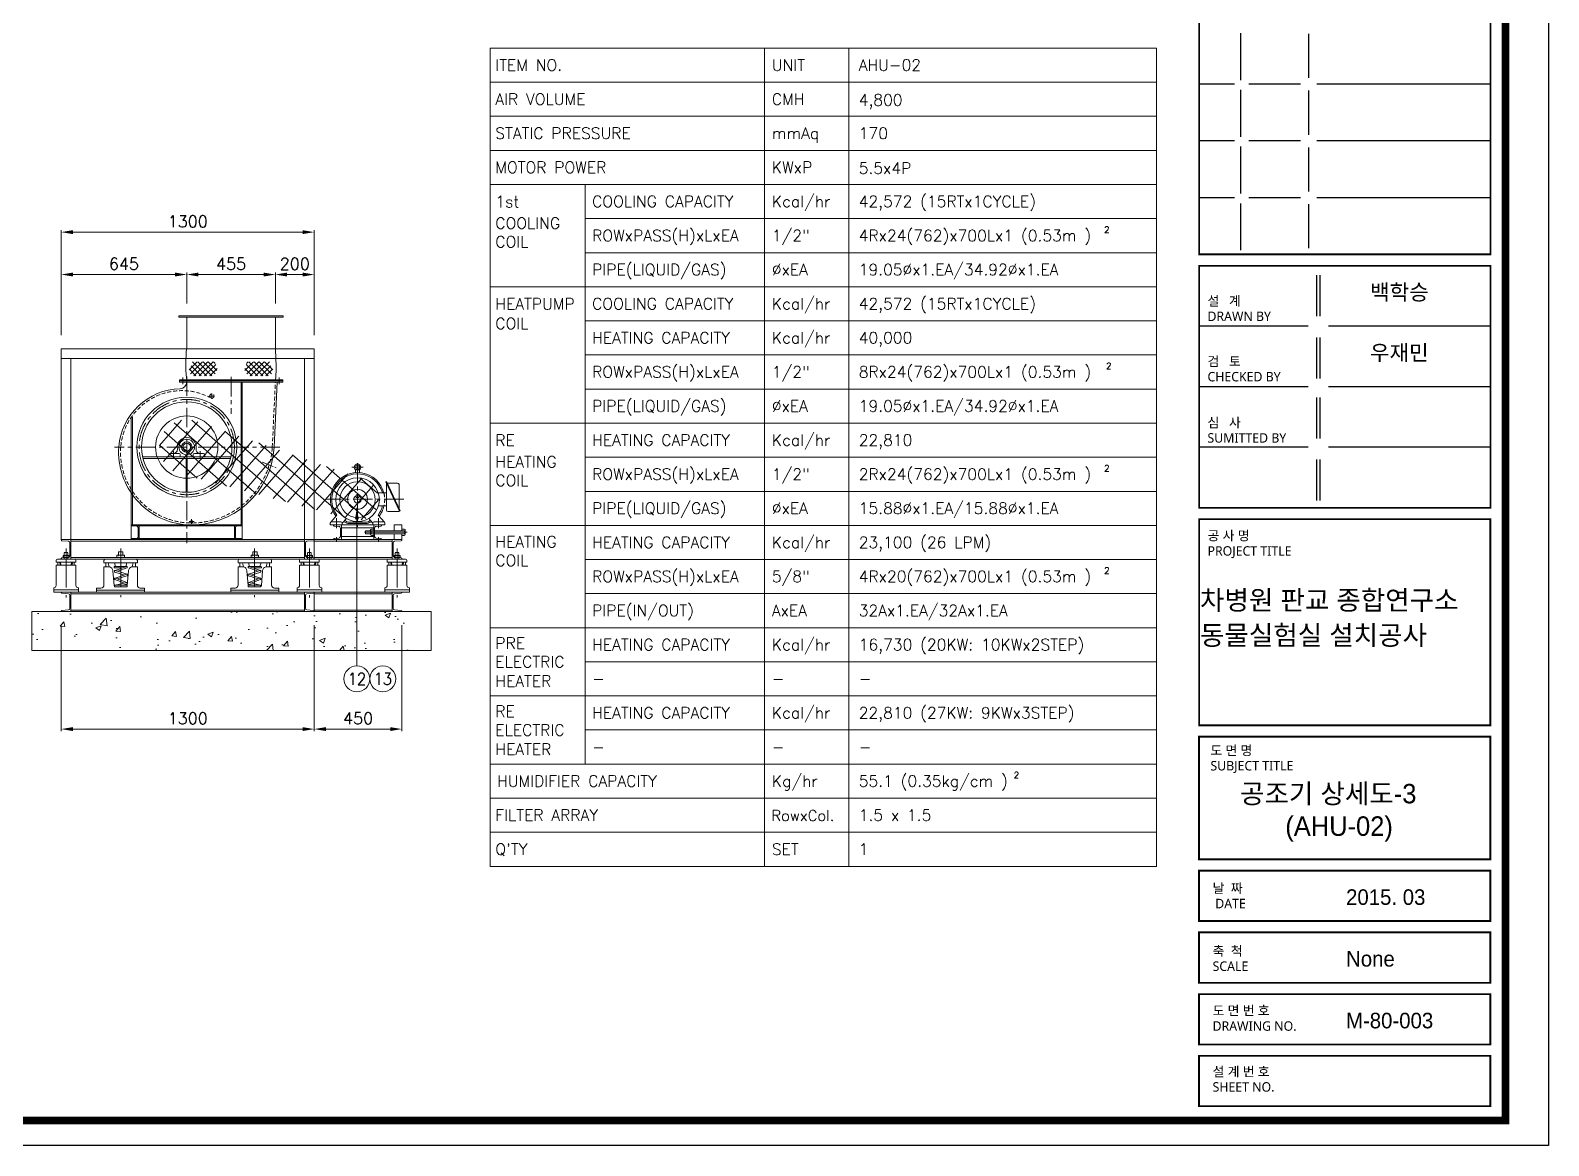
# Model space of a CAD drawing. Extents: x 160 to 16016, y -254 to 11002.
# Drawn here: x 8219 to 16016, y -254 to 5475 of the extents above; entities that cross this region are included whole.
import ezdxf
from ezdxf.enums import TextEntityAlignment as Align

# ---------------------------------------------------------------- set-up
doc = ezdxf.new("R2010")
doc.units = 0
doc.header["$LTSCALE"] = 80
doc.header["$MEASUREMENT"] = 0
for name, pattern in [('CEN', [26, 20, -2, 2, -2]), ('CENTER', [2, 1.25, -0.25, 0.25, -0.25]), ('CENTER2', [1.125, 0.75, -0.125, 0.125, -0.125]), ('CENTERX2', [4, 2.5, -0.5, 0.5, -0.5]), ('HIDDEN', [0.375, 0.25, -0.125]), ('HIDDENX2', [0.75, 0.5, -0.25])]:
    doc.linetypes.add(name, pattern=pattern)
doc.layers.get('0').update_dxf_attribs({"linetype": 'CONTINUOUS', "lineweight": 18})
doc.layers.get('DEFPOINTS').update_dxf_attribs({"linetype": 'CONTINUOUS', "lineweight": 18})
for name, color, linetype, lineweight in [('12', 1, 'CENTER', 18), ('2', 2, 'HIDDENX2', 18), ('3', 2, 'CONTINUOUS', 18), ('ACT', 7, 'CONTINUOUS', 18), ('BASE', 7, 'CONTINUOUS', 18), ('CEN', 1, 'CEN', 18), ('LIN', 2, 'CONTINUOUS', 18)]:
    doc.layers.add(name, color=color, linetype=linetype, lineweight=lineweight)
doc.layers.add('FORM', color=7, linetype='CONTINUOUS')
doc.styles.add('GHD', font='')
doc.styles.add('GHS', font='romans', dxfattribs={"bigfont": 'ghs'})
doc.styles.add('GSC', font='romans.shx', dxfattribs={"width": 0.8, "height": 4, "bigfont": 'ghs.shx'})
doc.styles.get("Standard").update_dxf_attribs({"font": 'txt.shx', "bigfont": '2hs.shx'})
doc.styles.add('STYLE1', font='malgun.ttf', dxfattribs={"height": 2.5})
doc.styles.get('GHD').set_extended_font_data('Dotum')
doc.dimstyles.get("Standard").update_dxf_attribs({"dimscale": 0, "dimtxt": 60, "dimasz": 60, "dimexe": 10, "dimexo": 70, "dimgap": 25, "dimtad": 1, "dimdec": 0, "dimlfac": -1, "dimzin": 0, "dimdsep": 46, "dimtxsty": 'Standard', "dimcen": 0, "dimclrd": 1, "dimclre": 1, "dimadec": 0, "dimazin": 0, "dimtfac": 1, "dimtdec": 0, "dimtix": 1, "dimtmove": 1, "dimatfit": 2, "dimfxl": 0, "dimtolj": 1, "dimtzin": 0, "dimlwd": 5, "dimlwe": 5, "dimarcsym": 0})

# ---------------------------------------------------------------- blocks, each defined once
blk = doc.blocks.new('SPRING MOUNT(def 50 FRONT)')
at = {"lineweight": 15}
for p, q in [((129.9, 238.5), (129.9, 222.3)), ((129.9, 238.5), (152, 238.5)), ((152, 238.5), (152, 222.3)), ((55.9, 181.7), (55.9, 193.7)), ((55.9, 181.7), (55.9, 193.7)), ((55.9, 181.7), (227.4, 181.7)), ((55.9, 68.1), (55.9, 162.1)), ((55.9, 162.1), (85.5, 162.1)), ((63.8, 201.7), (219.5, 201.7)), ((65.5, 181.7), (65.5, 162.1)), ((78.2, 181.7), (83.3, 162.1)), ((107.6, 160.5), (107.6, 158.7)), ((109.3, 181.7), (115.5, 163.7)), ((110.8, 163.7), (172.5, 163.7)), ((172.5, 163.7), (112.9, 142.3)), ((122.7, 222.2), (160.6, 222.2)), ((122.7, 222.2), (122.7, 209.6)), ((123.3, 209.6), (161.2, 209.6)), ((160.6, 222.2), (160.6, 209.6)), ((174, 181.7), (167.9, 163.7)), ((175.7, 160.5), (175.7, 158.7)), ((227.4, 162.1), (197.8, 162.1)), ((227.4, 162.1), (197.8, 162.1)), ((205.1, 181.7), (200.1, 162.1)), ((217.8, 181.7), (217.8, 162.1)), ((227.4, 181.7), (227.4, 193.7)), ((227.4, 181.7), (227.4, 193.7)), ((227.4, 68.1), (227.4, 162.1)), ((101.3, 140.9), (107.6, 64.8)), ((110, 140.3), (109.5, 138.8)), ((110, 140.2), (109.5, 138.8)), ((110.6, 102.1), (110.1, 100.6)), ((110.6, 102), (110.1, 100.5)), ((110.8, 155.5), (149.8, 155.5)), ((160.8, 119.4), (111.1, 134.9)), ((161, 77.7), (111.9, 96.5)), ((173.6, 123.4), (112.9, 104.1)), ((172.7, 80.4), (112.9, 66.5)), ((174.3, 123.3), (113.9, 142.2)), ((172.8, 80.4), (114.4, 104)), ((173.6, 115), (124.3, 100)), ((172.5, 155.5), (126.2, 138.4)), ((182.1, 140.9), (175.7, 64.8)), ((176.5, 120), (176.4, 118.2)), ((39, 52.3), (17.6, 52.3)), ((17.6, 31.7), (17.6, 52.3)), ((263.5, 42), (17.6, 42)), ((263.5, 31.7), (17.6, 31.7)), ((110.6, 64.5), (110.1, 63)), ((112, 59), (141.7, 59)), ((114.9, 58.5), (141.7, 58.5)), ((173, 58.5), (115.3, 58.5)), ((116, 67.1), (141.7, 67.1)), ((172.5, 67.1), (141.7, 67.1)), ((172.5, 59), (141.7, 59)), ((172.5, 58.5), (141.7, 58.5)), ((172.4, 72.2), (151.4, 67.1)), ((175.7, 77.3), (175.7, 75.4)), ((175.7, 64), (175.7, 62.1)), ((175.7, 63.5), (175.7, 61.7)), ((263.7, 52.3), (242.4, 52.3)), ((263.7, 52.3), (263.7, 31.7))]:
    blk.add_line(p, q, dxfattribs=at)
for centre, radius, start, end in [((63.8, 193.7), 7.9, 90, 180), ((77.6, 139.8), 23.7, 2.75934, 70.39223), ((110.8, 160.5), 3.16, 90, 180), ((110.8, 158.7), 3.16, 180, 270), ((126.6, 217.7), 4.47, 27.88546, 152.11454), ((126.6, 214), 4.47, 207.88546, 332.11454), ((141.7, 195.2), 27, 65.81049, 114.18951), ((141.7, 236.6), 27, 245.81049, 294.18951), ((156.7, 217.7), 4.48, 28.03124, 151.96876), ((156.7, 214), 4.48, 208.03124, 331.96876), ((172.5, 160.5), 3.16, 0, 90), ((172.5, 158.7), 3.16, 270, 0), ((205.7, 139.8), 23.7, 109.60777, 177.24066), ((219.5, 193.7), 7.9, 0, 90), ((219.5, 193.7), 7.9, 0, 90), ((112.5, 137.7), 3.16, 160.76043, 250.76043), ((112.5, 137.8), 3.16, 160.76043, 250.76043), ((113.1, 99.5), 3.16, 160.76043, 250.76043), ((113.1, 99.5), 3.16, 160.76043, 250.76043), ((113, 139.3), 3.2, 73.0374, 160.65399), ((113, 139.2), 3.2, 73.0374, 160.65399), ((113.6, 101), 3.2, 73.0374, 160.65399), ((113.6, 100.9), 3.2, 73.0374, 160.65399), ((112.6, 137.7), 3.17, 247.29391, 261.59099), ((112.6, 137.8), 3.17, 247.29391, 261.59099), ((113.2, 99.5), 3.17, 247.29391, 261.59099), ((113.2, 99.4), 3.17, 247.29391, 261.59099), ((172.6, 77.3), 3.16, 0, 90), ((173.2, 118.2), 3.16, 270, 0), ((173.4, 120.3), 3.16, 355.89178, 85.89178), ((40.1, 68.1), 15.8, 270, 0), ((115.3, 66.4), 7.9, 191.71938, 270), ((113.1, 61.9), 3.16, 160.76043, 250.76043), ((113.6, 63.4), 3.2, 98.94451, 160.65399), ((113.2, 61.9), 3.17, 247.29391, 248.27552), ((172.6, 75.4), 3.16, 266.44687, 0), ((172.5, 64), 3.16, 0, 90), ((172.5, 62.1), 3.16, 270, 0), ((172.5, 61.7), 3.16, 270, 0), ((243.2, 68.1), 15.8, 180, 270)]:
    blk.add_arc(centre, radius, start, end, dxfattribs=at)
at = {"layer": '12', "lineweight": 15}
for p, q in [((17.6, 52.3), (17.6, 52.3)), ((263.7, 52.3), (263.7, 52.3))]:
    blk.add_line(p, q, dxfattribs=at)
at = {"layer": '3', "linetype": 'CENTERX2', "lineweight": 15}
blk.add_line((142.3, 256.5), (142.3, 5.2), dxfattribs=at)
blk = doc.blocks.new('SPRING MOUNT(def 50 SIDE)')
at = {"lineweight": 15}
for p, q in [((87.8, 236.1), (69.8, 236.1)), ((69.8, 234.6), (69.8, 202.7)), ((87.8, 234.6), (87.8, 202.7)), ((28.3, 186.5), (28.3, 196.3)), ((129.2, 186.5), (28.3, 186.5)), ((129.2, 170.6), (28.3, 170.6)), ((28.3, 170.6), (48.1, 170.6)), ((28.3, 67.4), (28.3, 170.6)), ((122.8, 202.7), (34.7, 202.7)), ((36.1, 186.5), (36.1, 170.6)), ((44.6, 186.5), (49.6, 171.8)), ((49.2, 186.5), (54.1, 171.9)), ((94.2, 220.9), (63.3, 220.9)), ((63.3, 220.9), (63.3, 210.6)), ((94.2, 210.6), (63.3, 210.6)), ((94.2, 220.9), (94.2, 210.6)), ((108.4, 186.5), (103.4, 171.9)), ((113, 186.5), (107.9, 171.8)), ((121.4, 186.5), (121.4, 170.6)), ((129.2, 186.5), (129.2, 196.3)), ((129.2, 67.4), (129.2, 170.6)), ((15.4, 54.6), (15.4, 32.7)), ((15.4, 43.7), (142.1, 43.7)), ((15.4, 32.7), (142.1, 32.7)), ((142.1, 32.7), (142.1, 54.6))]:
    blk.add_line(p, q, dxfattribs=at)
for centre, radius, start, end in [((34.7, 196.3), 6.42, 90, 180), ((34.7, 196.3), 6.42, 90, 180), ((66.6, 217.3), 3.64, 28.03124, 151.96876), ((66.6, 214.3), 3.64, 208.03124, 331.96876), ((78.8, 199), 22, 65.81049, 114.18951), ((78.8, 232.6), 22, 245.81049, 294.18951), ((91, 217.3), 3.63, 27.88546, 152.11454), ((91, 214.3), 3.63, 207.88546, 332.11454), ((122.8, 196.3), 6.42, 0, 90), ((15.4, 67.4), 12.8, 270, 0), ((142.1, 67.4), 12.8, 180, 270)]:
    blk.add_arc(centre, radius, start, end, dxfattribs=at)
at = {"layer": '3', "linetype": 'CENTERX2', "lineweight": 15}
blk.add_line((78.8, 257.2), (78.8, 5), dxfattribs=at)
blk = doc.blocks.new('5.5-1')
for p, q in [((0, 285.9), (-9.8, 282.5)), ((9.8, 282.5), (-9.8, 282.5)), ((-9.8, 282.5), (-9.8, 269.1)), ((9.8, 282.5), (0, 285.9)), ((9.8, 282.5), (9.8, 269.1)), ((-219.2, 72.6), (-149.5, 222.6)), ((-215.4, 70.8), (-145.7, 220.9)), ((-213, 207.5), (-213, 86)), ((-206, 214.5), (-153.3, 214.5)), ((-145.7, 220.9), (-149.5, 222.6)), ((-148.6, 214.5), (-148.6, 76)), ((-148.6, 165.8), (-106.3, 165.8)), ((-148.6, 98.2), (-107.6, 98.2)), ((7, 155.2), (-7, 155.2)), ((-7, 155.2), (-7, 141.2)), ((-7, 141.2), (7, 141.2)), ((7, 141.2), (7, 155.2)), ((-219.2, 72.6), (-215.4, 70.8)), ((-213, 76), (-213, 69)), ((-213, 69), (-155.6, 69)), ((-139.9, 9.8), (-139.9, 0)), ((-139.9, 0), (-78.3, 0)), ((-137.9, 14.7), (-106.3, 50.4)), ((-132.9, 16.8), (-85.3, 16.8)), ((-78.3, 9.8), (-57.4, 33.4)), ((-78.3, 9.8), (-78.3, 0)), ((-49.1, 7), (49.1, 7)), ((-47.9, 13.9), (47.9, 13.9)), ((78.3, 9.8), (57.4, 33.4)), ((78.3, 9.8), (78.3, 0)), ((139.9, 0), (78.3, 0)), ((132.9, 16.8), (85.3, 16.8)), ((137.9, 14.7), (106.3, 50.4)), ((139.9, 9.8), (139.9, 0))]:
    blk.add_line(p, q)
for centre, radius in [((0, 129.9), 112.2), ((0, 296.1), 10.2), ((0, 129.9), 91.4), ((0, 132), 51.1)]:
    blk.add_circle(centre, radius)
for centre, radius, start, end in [((0, 296.1), 16.7, 305.63333, 234.36667), ((0, 129.9), 139.6, 322.62042, 166.21229), ((0, 129.9), 132.7, 323.2017, 164.27161), ((-206, 207.5), 7, 90, 180), ((0, 129.9), 139.6, 193.78771, 217.37958), ((0, 129.9), 132.7, 193.8254, 216.7983), ((0, 132), 19, 111.50507, 68.30035), ((-155.6, 76), 7, 270, 0), ((-132.9, 9.8), 7, 90, 180), ((-85.3, 9.8), 7, 0, 90), ((0, 137.6), 139.6, 239.25384, 249.38389), ((0, 137.6), 132.7, 239.82104, 248.85055), ((0, 137.6), 132.7, 291.14945, 300.17896), ((0, 137.6), 139.6, 290.61611, 300.74616), ((85.3, 9.8), 7, 90, 180), ((132.9, 9.8), 7, 0, 90)]:
    blk.add_arc(centre, radius, start, end)
at = {"linetype": 'HIDDEN'}
blk.add_arc((0, 129.9), 139.6, 166.21229, 193.78771, dxfattribs=at)
at = {"layer": '3', "linetype": 'CENTER'}
for p, q in [((0, 317.8), (0, -9.3)), ((29.4, 296.1), (-29.4, 296.1)), ((-237.1, 132), (160, 132)), ((-108, 35.2), (-108, -17.1)), ((108, 35.2), (108, -17.1))]:
    blk.add_line(p, q, dxfattribs=at)
at = {"layer": 'DEFPOINTS', "color": 0, "linetype": 'ByBlock'}
for p in [(139.6, 132), (142, 132)]:
    blk.add_point(p, dxfattribs=at)
blk = doc.blocks.new('5.5-0')
at = {"lineweight": 15}
for q in [(-88, 75), (-83, 75)]:
    blk.add_line((-123, 75), q, dxfattribs=at)
for points in [[(-88, 16.5), (-88, 58.5, 0.440011), (-96, 67.2), (-119, 69.2, -0.440011), (-123, 73.5), (-123, 75), (-83, 75), (-83, 0), (-123, 0), (-123, 1.5, -0.440011), (-119, 5.8), (-96, 7.8, 0.440011)], [(88, 16.5), (88, 58.5, -0.440011), (96, 67.2), (119, 69.2, 0.440011), (123, 73.5), (123, 75), (83, 75), (83, 0), (123, 0), (123, 1.5, 0.440011), (119, 5.8), (96, 7.8, -0.440011)]]:
    blk.add_lwpolyline(points, format="xyb", close=True)
for points in [[(-83, 75), (83, 75), (83, 0), (-83, 0), (-83, 75)], [(228, 45.5), (85.3, 45.5)], [(228, 29.5), (85.3, 29.5)], [(228, 45.5), (228, 75), (188, 75), (188, 45.5)], [(188, 29.5), (188, 0), (228, 0), (228, 29.5)]]:
    blk.add_lwpolyline(points, dxfattribs=at)
blk.add_lwpolyline([(-83, 60), (83, 60), (83, 15), (-83, 15)], close=True, dxfattribs=at)
at = {"layer": '3', "color": 4, "linetype": 'ByBlock'}
for p, q in [((-108, 63.5), (-108, 86.5)), ((108, 63.5), (108, 86.5)), ((-108, 11.5), (-108, -11.5)), ((108, 11.5), (108, -11.5))]:
    blk.add_line(p, q, dxfattribs=at)
at = {"layer": 'BASE', "lineweight": 15}
for p, q in [((41.8, 45.5), (41.8, 29.5)), ((67, 45.5), (41.8, 45.5)), ((67, 29.5), (41.8, 29.5)), ((67, 49.5), (67, 25.5)), ((83, 53.5), (71, 53.5)), ((71, 45.5), (83, 45.5)), ((71, 29.5), (83, 29.5)), ((83, 21.5), (71, 21.5)), ((83, 53.5), (83, 21.5)), ((228, 53.5), (240, 53.5)), ((228, 45.5), (240, 45.5)), ((228, 29.5), (240, 29.5)), ((228, 21.5), (240, 21.5)), ((244, 29.5), (244, 49.5)), ((244, 25.5), (244, 29.5))]:
    blk.add_line(p, q, dxfattribs=at)
for centre, radius, start, end in [((71, 49.5), 4, 90, 270), ((77, 37.5), 10, 126.8699, 233.1301), ((71, 25.5), 4, 90, 270), ((240, 49.5), 4, 270, 90), ((234, 37.5), 10, 306.8699, 53.1301), ((240, 25.5), 4, 270, 90)]:
    blk.add_arc(centre, radius, start, end, dxfattribs=at)
at = {"layer": 'CEN', "lineweight": 15}
blk.add_line((254.7, 37.5), (36, 37.5), dxfattribs=at)
at = {"linetype": 'Continuous', "xscale": -1}
blk.add_blockref('5.5-1', (0, 75), dxfattribs=at)
blk = doc.blocks.new('*D46')
at = {"color": 1, "linetype": 'Continuous', "lineweight": 5}
for p, q in [((8377.4, 3909.6), (8377.4, 4231)), ((8437.4, 4221), (8962.4, 4221)), ((9022.4, 4072.6), (9022.4, 4231))]:
    blk.add_line(p, q, dxfattribs=at)
at = {"color": 1, "linetype": 'Continuous'}
for points in [[(8437.4, 4231), (8437.4, 4211), (8377.4, 4221)], [(8962.4, 4231), (8962.4, 4211), (9022.4, 4221)]]:
    blk.add_solid(points, dxfattribs=at)
at = {"layer": 'DEFPOINTS', "color": 0, "linetype": 'Continuous'}
for p in [(9022.4, 4221), (9022.4, 4002.6), (8377.4, 3839.6)]:
    blk.add_point(p, dxfattribs=at)
at = {"color": 0, "linetype": 'Continuous', "insert": (8699.9, 4276), "char_height": 60, "attachment_point": 5}
blk.add_mtext('\\A1;645', dxfattribs=at)
blk = doc.blocks.new('*D47')
at = {"color": 1, "linetype": 'Continuous', "lineweight": 5}
for p, q in [((9022.4, 4072.6), (9022.4, 4231)), ((9082.4, 4221), (9417.4, 4221)), ((9477.4, 4072.6), (9477.4, 4231))]:
    blk.add_line(p, q, dxfattribs=at)
at = {"color": 1, "linetype": 'Continuous'}
for points in [[(9082.4, 4231), (9082.4, 4211), (9022.4, 4221)], [(9417.4, 4231), (9417.4, 4211), (9477.4, 4221)]]:
    blk.add_solid(points, dxfattribs=at)
at = {"layer": 'DEFPOINTS', "color": 0, "linetype": 'Continuous'}
for p in [(9477.4, 4221), (9022.4, 4002.6), (9477.4, 4002.6)]:
    blk.add_point(p, dxfattribs=at)
at = {"color": 0, "linetype": 'Continuous', "insert": (9249.9, 4276), "char_height": 60, "attachment_point": 5}
blk.add_mtext('\\A1;455', dxfattribs=at)
blk = doc.blocks.new('*D48')
at = {"color": 1, "linetype": 'Continuous', "lineweight": 5}
for p, q in [((9477.4, 4072.6), (9477.4, 4231)), ((9617.4, 4221), (9537.4, 4221)), ((9677.4, 3909.6), (9677.4, 4231))]:
    blk.add_line(p, q, dxfattribs=at)
at = {"color": 1, "linetype": 'Continuous'}
for points in [[(9537.4, 4231), (9537.4, 4211), (9477.4, 4221)], [(9617.4, 4231), (9617.4, 4211), (9677.4, 4221)]]:
    blk.add_solid(points, dxfattribs=at)
at = {"layer": 'DEFPOINTS', "color": 0, "linetype": 'Continuous'}
for p in [(9477.4, 4221), (9477.4, 4002.6), (9677.4, 3839.6)]:
    blk.add_point(p, dxfattribs=at)
at = {"color": 0, "linetype": 'Continuous', "insert": (9577.4, 4276), "char_height": 60, "attachment_point": 5}
blk.add_mtext('\\A1;200', dxfattribs=at)
blk = doc.blocks.new('*D49')
at = {"color": 1, "linetype": 'Continuous', "lineweight": 5}
for p, q in [((8377.4, 3909.6), (8377.4, 4448.8)), ((9677.4, 3909.6), (9677.4, 4448.8)), ((9617.4, 4438.8), (8437.4, 4438.8))]:
    blk.add_line(p, q, dxfattribs=at)
at = {"color": 1, "linetype": 'Continuous'}
for points in [[(8437.4, 4448.8), (8437.4, 4428.8), (8377.4, 4438.8)], [(9617.4, 4448.8), (9617.4, 4428.8), (9677.4, 4438.8)]]:
    blk.add_solid(points, dxfattribs=at)
at = {"layer": 'DEFPOINTS', "color": 0, "linetype": 'Continuous'}
for p in [(8377.4, 4438.8), (8377.4, 3839.6), (9677.4, 3839.6)]:
    blk.add_point(p, dxfattribs=at)
at = {"color": 0, "linetype": 'Continuous', "insert": (9027.4, 4493.8), "char_height": 60, "attachment_point": 5}
blk.add_mtext('\\A1;1300', dxfattribs=at)
blk = doc.blocks.new('*D50')
at = {"color": 1, "linetype": 'Continuous', "lineweight": 5}
for p, q in [((9677.4, 2419.6), (9677.4, 1876)), ((10127.4, 2419.6), (10127.4, 1876)), ((9737.4, 1886), (10067.4, 1886))]:
    blk.add_line(p, q, dxfattribs=at)
at = {"color": 1, "linetype": 'Continuous'}
for points in [[(9737.4, 1896), (9737.4, 1876), (9677.4, 1886)], [(10067.4, 1896), (10067.4, 1876), (10127.4, 1886)]]:
    blk.add_solid(points, dxfattribs=at)
at = {"layer": 'DEFPOINTS', "color": 0, "linetype": 'Continuous'}
for p in [(9677.4, 2489.6), (10127.4, 2489.6), (10127.4, 1886)]:
    blk.add_point(p, dxfattribs=at)
at = {"color": 0, "linetype": 'Continuous', "insert": (9902.4, 1941), "char_height": 60, "attachment_point": 5}
blk.add_mtext('\\A1;450', dxfattribs=at)
blk = doc.blocks.new('*D55')
at = {"color": 1, "linetype": 'Continuous', "lineweight": 5}
for p, q in [((8377.4, 2419.6), (8377.4, 1876)), ((9677.4, 2419.6), (9677.4, 1876)), ((8437.4, 1886), (9617.4, 1886))]:
    blk.add_line(p, q, dxfattribs=at)
at = {"color": 1, "linetype": 'Continuous'}
for points in [[(8437.4, 1896), (8437.4, 1876), (8377.4, 1886)], [(9617.4, 1896), (9617.4, 1876), (9677.4, 1886)]]:
    blk.add_solid(points, dxfattribs=at)
at = {"layer": 'DEFPOINTS', "color": 0, "linetype": 'Continuous'}
for p in [(8377.4, 2489.6), (9677.4, 2489.6), (9677.4, 1886)]:
    blk.add_point(p, dxfattribs=at)
at = {"color": 0, "linetype": 'Continuous', "insert": (9027.4, 1941), "char_height": 60, "attachment_point": 5}
blk.add_mtext('\\A1;1300', dxfattribs=at)
blk = doc.blocks.new('form')
at = {"layer": 'FORM', "color": 7}
for p, q in [((713.79, 273.7), (713.79, 285.74)), ((731.27, 274.23), (731.27, 285.55)), ((712.21, 272.62), (703.1, 272.62)), ((713.79, 259.13), (713.79, 271.17)), ((729.16, 272.62), (715.81, 272.62)), ((731.27, 259.66), (731.27, 270.98)), ((778.03, 272.62), (733.31, 272.62)), ((712.21, 258.05), (703.1, 258.05)), ((729.16, 258.05), (715.81, 258.05)), ((778.03, 258.05), (733.31, 258.05)), ((713.79, 244.56), (713.79, 256.6)), ((731.27, 245.09), (731.27, 256.41)), ((712.21, 243.48), (703.1, 243.48)), ((713.79, 229.99), (713.79, 242.03)), ((729.16, 243.48), (715.81, 243.48)), ((731.27, 230.52), (731.27, 241.84)), ((778.03, 243.48), (733.31, 243.48)), ((733.31, 213.08), (733.31, 223.62)), ((734.21, 213.08), (734.21, 223.62)), ((731.09, 210.45), (703.1, 210.45)), ((733.31, 197.01), (733.31, 207.55)), ((734.21, 197.01), (734.21, 207.55)), ((777.9, 210.45), (736.34, 210.45)), ((731.09, 194.91), (703.1, 194.91)), ((733.31, 181.6), (733.31, 192.14)), ((734.21, 181.6), (734.21, 192.14)), ((777.9, 194.91), (736.34, 194.91)), ((731.09, 179.37), (703.1, 179.37)), ((777.9, 179.37), (736.34, 179.37)), ((733.31, 165.74), (733.31, 176.28)), ((734.21, 165.74), (734.21, 176.28))]:
    blk.add_line(p, q, dxfattribs=at)
at = {"layer": 'FORM', "color": 3}
blk.add_lwpolyline([(0, 562.79), (792.83, 562.79), (792.83, 0), (0, 0)], close=True, dxfattribs=at)
at = {"layer": 'FORM', "color": 2, "const_width": 1.94}
blk.add_lwpolyline([(12.48, 6.47), (12.48, 555.28), (781.78, 555.28), (781.78, 6.47)], close=True, dxfattribs=at)
at = {"layer": 'FORM', "color": 3, "const_width": 0.486}
for points in [[(777.9, 335.75), (703.1, 335.75), (703.1, 228.91), (777.9, 228.91)], [(703.1, 163.82), (777.9, 163.82), (777.9, 225.99), (703.1, 225.99)], [(777.89, 107.95), (777.89, 160.91), (703.09, 160.91), (703.09, 107.95)], [(777.88, 73.53), (777.88, 105.03), (703.08, 105.03), (703.08, 73.53)], [(777.87, 57.68), (777.87, 70.62), (703.07, 70.62), (703.07, 57.68)], [(777.86, 41.83), (777.86, 54.77), (703.06, 54.77), (703.06, 41.83)], [(777.85, 25.98), (777.85, 38.92), (703.05, 38.92), (703.05, 25.98)], [(777.84, 10.13), (777.84, 23.07), (703.04, 23.07), (703.04, 10.13)]]:
    blk.add_lwpolyline(points, close=True, dxfattribs=at)
at = {"layer": 'FORM', "color": 7, "style": 'STYLE1'}
for s, height, p in [('설   계', 2.428, (705.23, 215.75)), ('DRAWN BY', 2.428, (705.23, 211.81)), ('검   토', 2.428, (705.23, 200.23)), ('CHECKED BY', 2.428, (705.23, 196.3)), ('심   사', 2.428, (705.23, 184.5)), ('SUMITTED BY', 2.4284, (705.23, 180.57)), ('공 사 명', 2.428, (705.25, 155.47)), ('PROJECT TITLE', 2.4284, (705.25, 151.54)), ('도 면 명', 2.428, (705.99, 100.3)), ('SUBJECT TITLE', 2.4284, (705.99, 96.37)), ('날  짜', 2.428, (706.54, 64.9)), ('DATE', 2.428, (707.23, 60.97)), ('축  척', 2.428, (706.54, 48.81)), ('SCALE', 2.428, (706.54, 44.88)), ('도 면 번 호', 2.428, (706.54, 33.49)), ('DRAWING NO.', 2.4284, (706.54, 29.51)), ('설 계 번 호', 2.428, (706.54, 17.8)), ('SHEET NO.', 2.428, (706.54, 13.87))]:
    blk.add_text(s, height=height, dxfattribs=at).set_placement(p)

msp = doc.modelspace()

# ---------------------------------------------------------------- hatches: boundary and pattern name
at = {"linetype": 'ByBlock'}
h = msp.add_hatch(dxfattribs=at)
h.set_pattern_fill('ANSI37', color=256, scale=550, angle=3.94338, style=0)
h.set_pattern_definition([(48.9434, (853.79, 1766.495), (-51.8417, 45.1553), []), (138.9434, (853.79, 1766.495), (-45.1553, -51.8417), [])])
edge = h.paths.add_edge_path()
edge.add_line((8986.6, 3198.5), (9872.1, 2962.9))
edge.add_arc((9899.4, 3066.6), 107.2, 255.27852, 430.73686)
edge.add_line((9934.7, 3167.9), (9068.8, 3467.5))
edge.add_arc((9022.3, 3334.6), 140.7, 70.73686, 255.27852)
at = {"linetype": 'Continuous'}
h = msp.add_hatch(dxfattribs=at)
h.set_pattern_fill('AR-CONC', color=256, scale=40, style=0)
h.set_pattern_definition([(50, (838.02, 409.27), (286.904, -25.101), [30, -330]), (355, (838.02, 409.27), (-55.5005, 300.877), [24, -264]), (100.4514, (861.93, 407.17), (231.404, 275.776), [25.496, -280.457]), (46.184, (838.02, 489.27), (426.896, -66.208), [45, -495]), (96.6356, (873.6, 483.75), (373.865, 389.647), [38.244, -420.685]), (351.184, (838, 489.27), (373.865, 389.647), [36, -396]), (21, (878.02, 469.27), (238.763, -161.0476), [30, -330]), (326, (878.02, 469.27), (97.326, 290.06), [24, -264]), (71.4514, (897.91, 455.85), (336.089, 129.012), [25.496, -280.457]), (37.5, (838.02, 409.27), (4.8639, 133.1575), [0, -260.8, 0, -268, 0, -265]), (7.5, (838.02, 409.27), (105.2278, 157.7647), [0, -152.8, 0, -254.8, 0, -101]), (327.5, (748.82, 409.27), (213.529, -9.022), [0, -100, 0, -312, 0, -414]), (317.5, (708.82, 409.27), (233.2745, 40.042), [0, -130, 0, -207.2, 0, -294])])
h.paths.add_polyline_path([(8227.4, 2289.6), (10277.4, 2289.6), (10277.4, 2489.6), (8227.4, 2489.6)])
at = {"layer": '2', "linetype": 'Continuous'}
h = msp.add_hatch(dxfattribs=at)
h.set_pattern_fill('ANSI37', color=256, scale=153.425, style=0)
h.set_pattern_definition([(135, (15925.97, -633.474), (13.56098, 13.56098), []), (45, (15925.97, -633.474), (13.56098, -13.56098), [])])
h.paths.add_polyline_path([(9040.8, 3744), (9045.3, 3752.1), (9048.9, 3761.5), (9050.4, 3772.8), (9165.8, 3772.8), (9180.3, 3733.1), (9163, 3700.7), (9050.5, 3700.7), (9039.9, 3711.9), (9035, 3721.1), (9034.4, 3729.1), (9036.7, 3736.5)])
h = msp.add_hatch(dxfattribs=at)
h.set_pattern_fill('ANSI37', color=256, scale=153.425, style=0)
h.set_pattern_definition([(45, (2572.738, -633.474), (-13.56098, 13.56098), []), (135, (2572.738, -633.474), (-13.56098, -13.56098), [])])
h.paths.add_polyline_path([(9457.9, 3744), (9453.4, 3752.1), (9449.8, 3761.5), (9448.3, 3772.8), (9332.9, 3772.8), (9318.4, 3733.1), (9335.7, 3700.7), (9448.2, 3700.7), (9458.8, 3711.9), (9463.7, 3721.1), (9464.3, 3729.1), (9462, 3736.5)])

# ---------------------------------------------------------------- linework, layer by layer
at = {"linetype": 'Continuous'}
for p, q in [((10580.2, 5384), (14002.9, 5384)), ((10580.2, 5384), (10580.2, 1180.7)), ((11989.8, 5384), (11989.8, 1180.7)), ((12422.7, 5384), (12422.7, 1180.7)), ((14002.9, 5384), (14002.9, 1180.7)), ((10580.2, 5208.9), (14002.9, 5208.9)), ((10580.2, 5033.7), (14002.9, 5033.7)), ((10580.2, 4858.6), (14002.9, 4858.6)), ((10580.2, 4683.5), (14002.9, 4683.5)), ((11068.1, 4683.5), (11068.1, 1706.1)), ((11068.1, 4508.3), (14002.9, 4508.3)), ((11068.1, 4333.2), (14002.9, 4333.2)), ((10580.2, 4158), (14002.9, 4158)), ((8981.4, 4009.6), (8981.4, 4002.6)), ((9517.4, 4002.6), (9517.4, 4009.6)), ((11068.1, 3982.9), (14002.9, 3982.9)), ((8427.4, 3789.6), (8377.4, 3789.6)), ((9627.4, 3789.6), (9677.4, 3789.6)), ((11068.1, 3807.8), (14002.9, 3807.8)), ((11068.1, 3632.6), (14002.9, 3632.6)), ((10580.2, 3457.5), (14002.9, 3457.5)), ((11068.1, 3282.4), (14002.9, 3282.4)), ((11068.1, 3107.2), (14002.9, 3107.2)), ((8737.4, 2934.6), (8737.4, 2933.6)), ((8741.4, 2929.6), (8764.4, 2929.6)), ((8772.4, 2921.6), (8772.4, 2872.6)), ((8777.4, 2934.6), (8777.4, 2859.6)), ((9267.4, 2934.6), (9267.4, 2859.6)), ((9272.4, 2921.6), (9272.4, 2872.6)), ((9303.4, 2929.6), (9280.4, 2929.6)), ((9307.4, 2934.6), (9307.4, 2933.6)), ((10580.2, 2932.1), (14002.9, 2932.1)), ((8737.4, 2860.6), (8737.4, 2859.6)), ((8741.4, 2864.6), (8764.4, 2864.6)), ((9303.4, 2864.6), (9280.4, 2864.6)), ((9307.4, 2860.6), (9307.4, 2859.6)), ((11068.1, 2756.9), (14002.9, 2756.9)), ((11068.1, 2581.8), (14002.9, 2581.8)), ((10580.2, 2406.7), (14002.9, 2406.7)), ((11068.1, 2231.5), (14002.9, 2231.5)), ((10580.2, 2056.4), (14002.9, 2056.4)), ((11068.1, 1881.3), (14002.9, 1881.3)), ((10580.2, 1706.1), (14002.9, 1706.1)), ((10580.2, 1531), (14002.9, 1531)), ((10580.2, 1355.8), (14002.9, 1355.8)), ((10580.2, 1180.7), (14002.9, 1180.7))]:
    msp.add_line(p, q, dxfattribs=at)
for p, q in [((9517.4, 4009.6), (8981.4, 4009.6)), ((9517.4, 4002.6), (8981.4, 4002.6)), ((9022.4, 3839.6), (9022.4, 4002.6)), ((9477.4, 3839.6), (9477.4, 4002.6)), ((9515.4, 3680.6), (8984.4, 3680.6)), ((8984.4, 3680.6), (8984.4, 3668.6)), ((9515.4, 3674.6), (8984.4, 3674.6)), ((9515.4, 3668.6), (8984.4, 3668.6)), ((9301.4, 3668.6), (9301.4, 2934.6)), ((9307.4, 3668.6), (9307.4, 2859.6)), ((9471.6, 3334.2), (9487.3, 3668.2)), ((9515.4, 3680.6), (9515.4, 3668.6)), ((8737.4, 3487.5), (8737.4, 2859.6)), ((8737.4, 3487.5), (8743.4, 3487.5)), ((8743.4, 3487.5), (8743.4, 2934.6)), ((8795.2, 3285.4), (9249.5, 3285.4)), ((8797.3, 3276.4), (9247.4, 3276.4)), ((8930.4, 3296.4), (8930.4, 3285.4)), ((8982.9, 3302.4), (8936.4, 3302.4)), ((8988.9, 3296.4), (8988.9, 3285.4)), ((9019.3, 3276.4), (9019.3, 3102.2)), ((9025.3, 3276.4), (9025.3, 3102.2)), ((9055.8, 3296.4), (9055.8, 3285.4)), ((9061.8, 3302.4), (9108.4, 3302.4)), ((9114.4, 3296.4), (9114.4, 3285.4)), ((9307.4, 2934.6), (8737.4, 2934.6)), ((9307.4, 2929.6), (8737.4, 2929.6)), ((9307.4, 2864.5), (8737.4, 2864.5)), ((9307.3, 2859.6), (8737.4, 2859.6))]:
    msp.add_line(p, q)
at = {"color": 1}
for p, q in [((9002.9, 3691.3), (9002.9, 3657.9)), ((9496.9, 3691.3), (9496.9, 3657.9)), ((9165.5, 3596.7), (9137.5, 3596.7)), ((9151.5, 3582.7), (9151.5, 3610.7)), ((8953.9, 3314), (8953.9, 3275.8)), ((9090.9, 3314), (9090.9, 3275.8))]:
    msp.add_line(p, q, dxfattribs=at)
at = {"color": 1, "linetype": 'CENTER'}
for p, q in [((9022.3, 3697.1), (9022.3, 2841.6)), ((9249.9, 3695.1), (9249.9, 3505.1)), ((9500.5, 3334.6), (8651.5, 3334.6)), ((9047.4, 2939.8), (9047.4, 2963.5)), ((9060.5, 2951.7), (9034.2, 2951.7))]:
    msp.add_line(p, q, dxfattribs=at)
at = {"color": 3, "linetype": 'HIDDEN'}
msp.add_line((9461.6, 3334.6), (9477.4, 3668.6), dxfattribs=at)
at = {"color": 1, "linetype": 'CENTER2'}
msp.add_line((9410.3, 3257.2), (9480.8, 3228.4), dxfattribs=at)
for points in [[(9022.4, 3680.6), (9019.5, 3705.3), (9018.1, 3731.7), (9017.8, 3758.3), (9018.2, 3783.5), (9019.1, 3805.7), (9020.2, 3823.5), (9021, 3835.3), (9021.4, 3839.6)], [(9477.4, 3674.6), (9479.8, 3701.3), (9481, 3729.2), (9481.2, 3756.8), (9480.6, 3782.7), (9479.6, 3805.4), (9478.6, 3823.4), (9477.7, 3835.3), (9477.4, 3839.6)]]:
    msp.add_lwpolyline(points)
at = {"linetype": 'Continuous'}
for points in [[(8427.4, 2859.6), (9627.4, 2859.6), (9627.4, 3789.6), (8427.4, 3789.6)], [(8427.4, 2759.6), (9627.4, 2759.6), (9627.4, 2859.6), (8427.4, 2859.6)], [(8427.4, 2767.6), (9627.4, 2767.6), (9627.4, 2851.6), (8427.4, 2851.6)], [(9677.4, 2759.6), (10077.4, 2759.6), (10077.4, 2859.6), (9677.4, 2859.6)], [(9677.4, 2767.6), (10077.4, 2767.6), (10077.4, 2851.6), (9677.4, 2851.6)], [(8427.4, 2489.6), (9627.4, 2489.6), (9627.4, 2589.6), (8427.4, 2589.6)], [(8427.4, 2497.6), (9627.4, 2497.6), (9627.4, 2581.6), (8427.4, 2581.6)], [(9677.4, 2489.6), (10077.4, 2489.6), (10077.4, 2589.6), (9677.4, 2589.6)], [(9677.4, 2497.6), (10077.4, 2497.6), (10077.4, 2581.6), (9677.4, 2581.6)], [(8227.4, 2289.6), (10277.4, 2289.6), (10277.4, 2489.6), (8227.4, 2489.6)]]:
    msp.add_lwpolyline(points, close=True, dxfattribs=at)
for points in [[(8427.4, 2859.6), (8377.4, 2859.6), (8377.4, 2857.8, 0.388879), (8381, 2853.8), (8415.1, 2850.8, -0.388879), (8422.4, 2842.8), (8422.4, 2776.4, -0.388879), (8415.1, 2768.5), (8381, 2765.5, 0.388879), (8377.4, 2761.5), (8377.4, 2759.6), (8427.4, 2759.6), (8427.4, 2859.6)], [(9627.4, 2859.6), (9677.4, 2859.6), (9677.4, 2857.8, -0.388879), (9673.7, 2853.8), (9639.7, 2850.8, 0.388879), (9632.4, 2842.8), (9632.4, 2776.4, 0.388879), (9639.7, 2768.5), (9673.7, 2765.5, -0.388879), (9677.4, 2761.5), (9677.4, 2759.6), (9627.4, 2759.6), (9627.4, 2859.6)], [(10077.4, 2859.6), (10127.4, 2859.6), (10127.4, 2857.8, -0.388879), (10123.7, 2853.8), (10089.7, 2850.8, 0.388879), (10082.4, 2842.8), (10082.4, 2776.4, 0.388879), (10089.7, 2768.5), (10123.7, 2765.5, -0.388879), (10127.4, 2761.5), (10127.4, 2759.6), (10077.4, 2759.6), (10077.4, 2859.6)], [(8427.4, 2589.6), (8377.4, 2589.6), (8377.4, 2587.8, 0.388879), (8381, 2583.8), (8415.1, 2580.8, -0.388879), (8422.4, 2572.8), (8422.4, 2506.4, -0.388879), (8415.1, 2498.5), (8381, 2495.5, 0.388879), (8377.4, 2491.5), (8377.4, 2489.6), (8427.4, 2489.6), (8427.4, 2589.6)], [(9627.4, 2589.6), (9677.4, 2589.6), (9677.4, 2587.8, -0.388879), (9673.7, 2583.8), (9639.7, 2580.8, 0.388879), (9632.4, 2572.8), (9632.4, 2506.4, 0.388879), (9639.7, 2498.5), (9673.7, 2495.5, -0.388879), (9677.4, 2491.5), (9677.4, 2489.6), (9627.4, 2489.6), (9627.4, 2589.6)], [(10077.4, 2589.6), (10127.4, 2589.6), (10127.4, 2587.8, -0.388879), (10123.7, 2583.8), (10089.7, 2580.8, 0.388879), (10082.4, 2572.8), (10082.4, 2506.4, 0.388879), (10089.7, 2498.5), (10123.7, 2495.5, -0.388879), (10127.4, 2491.5), (10127.4, 2489.6), (10077.4, 2489.6), (10077.4, 2589.6)]]:
    msp.add_lwpolyline(points, format="xyb", dxfattribs=at)
for centre, radius in [((9022.3, 3334.6), 256.5), ((9022.3, 3334.6), 232.4), ((9022.4, 3334.6), 160), ((9022.4, 3334.6), 40), ((9022.4, 3334.6), 27), ((9022.4, 3334.6), 20), ((9047.4, 2951.7), 6)]:
    msp.add_circle(centre, radius)
at = {"color": 3, "linetype": 'HIDDEN'}
msp.add_circle((9151.5, 3596.7), 10.8, dxfattribs=at)
at = {"color": 1, "linetype": 'CENTER'}
msp.add_circle((9022.4, 3334.6), 244.6, dxfattribs=at)
for centre, radius, start, end in [((8987.4, 3669.5), 35, 271.59175, 0), ((8997.4, 3309.6), 325, 91.59175, 175.44793), ((9022.4, 3334.6), 48.8, 349.78598, 190.21402), ((9047.4, 3309.6), 375, 176.07256, 266.17582), ((8936.4, 3296.4), 6, 90, 180), ((8954.6, 3322.4), 20, 270, 10.21402), ((8982.9, 3296.4), 6, 0, 90), ((9047.4, 3359.6), 425, 266.62628, 356.54636), ((9061.8, 3296.4), 6, 90, 180), ((9090.1, 3322.4), 20, 169.78598, 270), ((9108.4, 3296.4), 6, 0, 90), ((9022.4, 3334.6), 256.5, 203.05043, 269.99775)]:
    msp.add_arc(centre, radius, start, end)
at = {"color": 3, "linetype": 'HIDDEN'}
for centre, radius, start, end in [((8997.4, 3309.6), 315, 61.76621, 175.44793), ((9047.4, 3309.6), 365, 176.07256, 266.07089), ((9047.4, 3359.6), 415, 266.54489, 356.54636)]:
    msp.add_arc(centre, radius, start, end, dxfattribs=at)
at = {"linetype": 'Continuous'}
for centre, radius, start, end in [((8741.4, 2933.6), 4, 180, 270), ((8764.4, 2921.6), 8, 0, 90), ((9280.4, 2921.6), 8, 90, 180), ((9303.4, 2933.6), 4, 270, 0), ((8741.4, 2860.6), 4, 90, 180), ((8764.4, 2872.6), 8, 270, 0), ((9280.4, 2872.6), 8, 180, 270), ((9303.4, 2860.6), 4, 0, 90)]:
    msp.add_arc(centre, radius, start, end, dxfattribs=at)
at = {"layer": 'ACT', "color": 4, "linetype": 'Continuous'}
for centre in [(9896.1, 2143.9), (10029.3, 2143.9)]:
    msp.add_circle(centre, 66.6, dxfattribs=at)
at = {"layer": 'LIN', "linetype": 'Continuous'}
msp.add_lwpolyline([(8377.4, 2859.6), (9677.4, 2859.6), (9677.4, 3839.6), (8377.4, 3839.6)], close=True, dxfattribs=at)

# ---------------------------------------------------------------- block references
at = {"xscale": 20, "yscale": 20, "zscale": 20}
msp.add_blockref('form', (159.7, -253.9), dxfattribs=at)
at = {"linetype": 'Continuous'}
for name, p in [('5.5-0', (9899.4, 2859.6)), ('SPRING MOUNT(def 50 SIDE)', (8323.6, 2556.9)), ('SPRING MOUNT(def 50 FRONT)', (8541.4, 2558))]:
    msp.add_blockref(name, p, dxfattribs=at)
at = {"linetype": 'Continuous', "xscale": -1}
for name, p in [('SPRING MOUNT(def 50 FRONT)', (9513.3, 2558)), ('SPRING MOUNT(def 50 SIDE)', (9731.1, 2556.9)), ('SPRING MOUNT(def 50 SIDE)', (10181.1, 2556.9))]:
    msp.add_blockref(name, p, dxfattribs=at)

# ---------------------------------------------------------------- texts
at = {"linetype": 'Continuous', "style": 'GHS'}
for s, height, p in [('ITEM NO.', 58.38, (10607.2, 5267.9)), ('UNIT', 58.38, (12027.4, 5267.9)), ('AHU-02', 58.38, (12473.4, 5267.9)), ('AIR VOLUME', 58.38, (10607.2, 5092.8)), ('CMH', 58.38, (12027.4, 5092.8)), ('4,800', 58.38, (12473.4, 5088.4)), ('STATIC PRESSURE', 58.379, (10607.2, 4917.6)), ('mmAq', 58.38, (12027.4, 4917.6)), ('170', 58.38, (12473.4, 4917.6)), ('MOTOR POWER', 58.379, (10607.2, 4742.5)), ('KWxP', 58.38, (12027.4, 4742.5)), ('5.5x4P', 58.38, (12473.4, 4738.3)), ('1st', 58.38, (10607.2, 4566.2)), ('COOLING CAPACITY', 58.379, (11104.3, 4567.3)), ('Kcal/hr', 58.38, (12027.4, 4567.3)), ('42,572 (15RTx1CYCLE)', 58.379, (12473.4, 4567.3)), ('COOLING', 58.38, (10607.2, 4455.7)), ('ROWxPASS(H)xLxEA', 58.379, (11104.3, 4392.2)), ('1/2"', 58.38, (12027.4, 4392.2)), ('4Rx24(762)x700Lx1 (0.53m )', 58.379, (12473.4, 4392.2)), ('2', 32.7, (13733.6, 4435.6)), ('COIL', 58.38, (10607.2, 4360.1)), ('PIPE(LIQUID/GAS)', 58.379, (11104.3, 4217.1)), ('%%CxEA', 58.38, (12027.4, 4217.1)), ('19.05%%Cx1.EA/34.92%%Cx1.EA', 58.379, (12473.4, 4217.1)), ('HEATPUMP', 58.38, (10607.2, 4040.7)), ('COOLING CAPACITY', 58.379, (11104.3, 4041.9)), ('Kcal/hr', 58.38, (12027.4, 4041.9)), ('42,572 (15RTx1CYCLE)', 58.379, (12473.4, 4041.9)), ('COIL', 58.38, (10607.2, 3940.4)), ('HEATING CAPACITY', 58.379, (11104.3, 3866.8)), ('Kcal/hr', 58.38, (12027.4, 3866.8)), ('40,000', 58.38, (12473.4, 3866.8)), ('ROWxPASS(H)xLxEA', 58.379, (11104.3, 3691.6)), ('1/2"', 58.38, (12027.4, 3691.6)), ('8Rx24(762)x700Lx1 (0.53m )', 58.379, (12473.4, 3691.6)), ('2', 32.7, (13743.3, 3735.1)), ('PIPE(LIQUID/GAS)', 58.379, (11104.3, 3516.5)), ('%%CxEA', 58.38, (12027.4, 3516.5)), ('19.05%%Cx1.EA/34.92%%Cx1.EA', 58.379, (12473.4, 3516.5)), ('RE', 58.38, (10607.2, 3340.2)), ('HEATING CAPACITY', 58.379, (11104.3, 3341.4)), ('Kcal/hr', 58.38, (12027.4, 3341.4)), ('22,810', 58.38, (12473.4, 3341.4)), ('HEATING', 58.38, (10607.2, 3229.7)), ('ROWxPASS(H)xLxEA', 58.379, (11104.3, 3166.2)), ('1/2"', 58.38, (12027.4, 3166.2)), ('2Rx24(762)x700Lx1 (0.53m )', 58.379, (12473.4, 3166.2)), ('2', 32.7, (13733.6, 3209.7)), ('COIL', 58.38, (10607.2, 3134.1)), ('PIPE(LIQUID/GAS)', 58.379, (11104.3, 2991.1)), ('%%CxEA', 58.38, (12027.4, 2991.1)), ('15.88%%Cx1.EA/15.88%%Cx1.EA', 58.379, (12473.4, 2991.1)), ('Kcal/hr', 58.38, (12027.4, 2816)), ('23,100 (26 LPM)', 58.379, (12473.4, 2816)), ('HEATING', 58.38, (10607.2, 2819)), ('HEATING CAPACITY', 58.379, (11104.3, 2816)), ('COIL', 58.38, (10607.2, 2723.3)), ('ROWxPASS(H)xLxEA', 58.379, (11104.3, 2640.8)), ('5/8"', 58.38, (12027.4, 2640.8)), ('4Rx20(762)x700Lx1 (0.53m )', 58.379, (12473.4, 2640.8)), ('2', 32.7, (13733.6, 2684.2)), ('PIPE(IN/OUT)', 58.379, (11104.3, 2465.7)), ('AxEA', 58.38, (12027.4, 2465.7)), ('32Ax1.EA/32Ax1.EA', 58.379, (12473.4, 2465.7)), ('PRE', 58.38, (10607.2, 2298.3)), ('HEATING CAPACITY', 58.379, (11104.3, 2290.5)), ('Kcal/hr', 58.38, (12027.4, 2290.5)), ('16,730 (20KW: 10KWx2STEP)', 58.379, (12473.4, 2290.5)), ('ELECTRIC', 58.38, (10607.2, 2202.3)), ('HEATER', 58.38, (10607.2, 2103.4)), ('-', 58.4, (11104.3, 2115.4)), ('-', 58.4, (12027.4, 2115.4)), ('-', 58.4, (12473.4, 2115.4)), ('RE', 58.38, (10607.2, 1948)), ('HEATING CAPACITY', 58.379, (11104.3, 1940.3)), ('Kcal/hr', 58.38, (12027.4, 1940.3)), ('22,810 (27KW: 9KWx3STEP)', 58.379, (12473.4, 1940.3)), ('ELECTRIC', 58.38, (10607.2, 1852)), ('HEATER', 58.38, (10607.2, 1753.1)), ('-', 58.4, (11104.3, 1765.1)), ('-', 58.4, (12027.4, 1765.1)), ('-', 58.4, (12473.4, 1765.1)), ('HUMIDIFIER CAPACITY', 58.379, (10616.3, 1590)), ('Kg/hr', 58.38, (12027.4, 1590)), ('55.1 (0.35kg/cm )', 58.379, (12473.4, 1590)), ('2', 32.7, (13269.1, 1633.1)), ('FILTER ARRAY', 58.379, (10607.2, 1414.9)), ('RowxCol.', 55.06, (12025.2, 1414.5)), ('1.5 x 1.5', 58.38, (12473.4, 1414.9)), ("Q'TY", 58.38, (10607.2, 1239.7)), ('SET', 58.38, (12027.4, 1239.7)), ('1', 58.4, (12473.4, 1239.7))]:
    msp.add_text(s, height=height, dxfattribs=at).set_placement(p)
at = {"style": 'GSC', "width": 0.9}
for s, p in [('12', (9896.1, 2143.9)), ('13', (10029.3, 2143.9))]:
    msp.add_text(s, height=61.37, dxfattribs=at).set_placement(p, align=Align.MIDDLE)
at = {"layer": 'FORM', "color": 7, "style": 'GHD'}
for s, height, p in [('백학승', 80, (15099.5, 4090.2)), ('우재민', 80, (15098.9, 3779.4)), ('차병원 판교 종합연구소', 100, (14226.1, 2498.7)), ('동물실험실 설치공사', 100, (14226.1, 2318)), ('공조기 상세도-3', 100, (14431.9, 1504.4)), ('(AHU-02)', 100, (14664.1, 1337.6)), ('2015. 03', 80, (14976.1, 982.8)), ('None', 80, (14976.1, 665.8)), ('M-80-003', 80, (14975.7, 348.7))]:
    msp.add_text(s, height=height, dxfattribs=at).set_placement(p)

# ---------------------------------------------------------------- dimensions: what is measured, and where the dimension line sits
at = {"linetype": 'Continuous'}
for base, p1, p2, picture, middle in [((8377.4, 4438.8), (9677.4, 3839.6), (8377.4, 3839.6), '*D49', (9027.4, 4493.8)), ((9022.4, 4221), (8377.4, 3839.6), (9022.4, 4002.6), '*D46', (8699.9, 4276)), ((9477.4, 4221), (9022.4, 4002.6), (9477.4, 4002.6), '*D47', (9249.9, 4276)), ((9477.4, 4221), (9677.4, 3839.6), (9477.4, 4002.6), '*D48', (9577.4, 4276)), ((9677.4, 1886), (8377.4, 2489.6), (9677.4, 2489.6), '*D55', (9027.4, 1941)), ((10127.4, 1886), (9677.4, 2489.6), (10127.4, 2489.6), '*D50', (9902.4, 1941))]:
    dim = msp.add_linear_dim(base=base, p1=p1, p2=p2, dimstyle='Standard', override={"dimscale": 1}, dxfattribs=at)
    dim.commit()
    dim.dimension.update_dxf_attribs({"geometry": picture, "text_midpoint": middle})

# ---------------------------------------------------------------- leaders
msp.add_leader([(9896.1, 3022.7), (9896.1, 2210.5)], dimstyle='Standard', override={"dimscale": 1}, dxfattribs=at)

doc.saveas('drawing.dxf')
